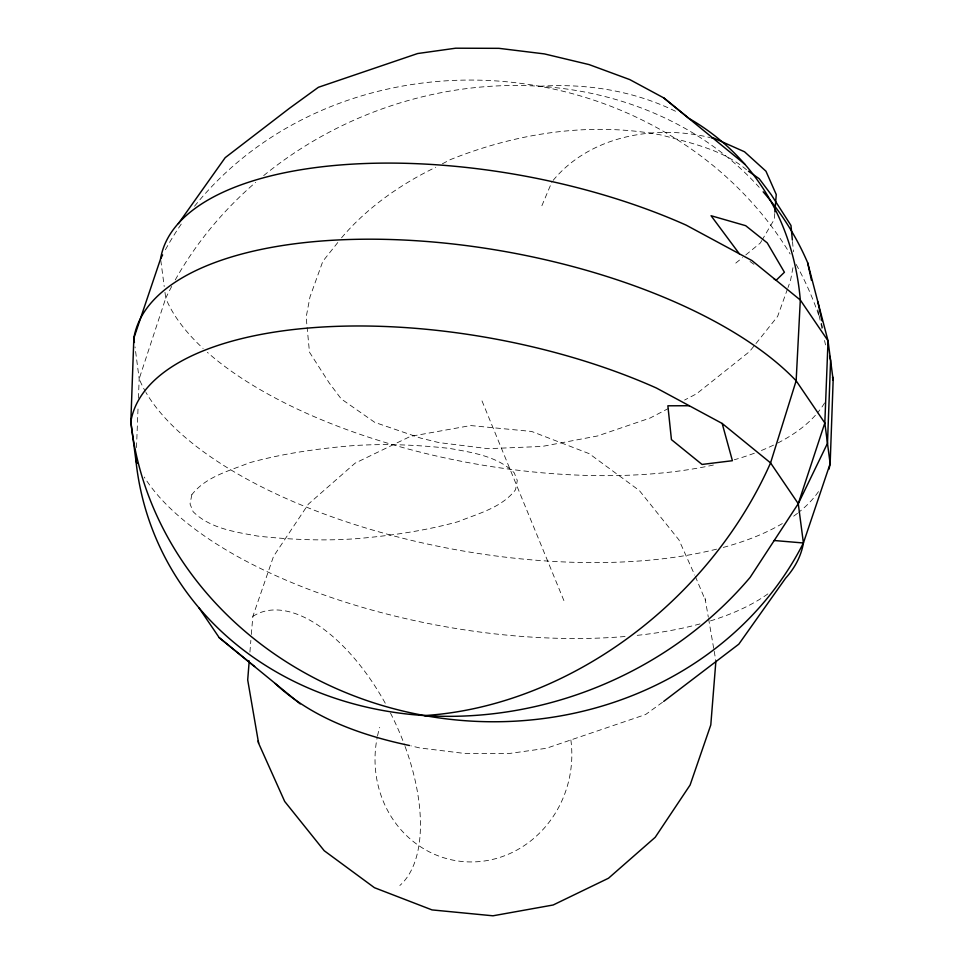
<?xml version="1.0" encoding="UTF-8"?>
<svg xmlns="http://www.w3.org/2000/svg" width="964" height="964" viewBox="0 0 964 964"><rect width="100%" height="100%" fill="white"/><g stroke="black" fill="none" stroke-linecap="round" stroke-linejoin="round"><path stroke-width="0.72" stroke-dasharray="4.82 3.62" d="M136.502 447.585L138.129 405.736M138.418 398.265L139.178 378.84L134.996 346.859M249.929 652.086L250.857 640.349M251.327 634.481L252.845 616.406L273.547 556.336L308.432 504.064L355.138 463.142L410.471 436.367L470.673 425.558L531.634 431.45L589.197 453.658L639.445 490.64L678.945 539.9L694.719 575.074M774.767 213.514L774.309 219.346L762.536 239.289M792.938 267.715L790.48 280.693L788.01 287.561M787.516 288.935L777.623 316.409L749.57 351.547L696.55 393.806L684.621 400.036M541.889 205.718L552.119 181.401M761.801 240.53L760.331 243.024L743.606 256.713M337.798 242.518L322.844 261.268L309.974 296.984L306.166 317.156L306.986 325.916M341.545 237.831C366.79 207.863 400.554 184.257 435.74 167.254M553.131 180.376C590.233 135.611 655.363 124.38 709.805 137.527M735.785 263.1L742.485 257.629M662.473 702.298L645.603 714.529L546.359 748.293L508.305 753.631L465.058 753.499L419.569 747.919L410.941 745.847M442.38 163.796L450.333 159.638C517.005 132.96 590.655 121.488 661.702 135.117C691.489 143.178 723.229 149.781 747.221 170.351M668.691 408.338L650.122 418.027L597.475 435.981L542.19 446.44L488.061 448.682L438.753 442.56L420.69 438.114L374.839 422.413L341.232 398.927L329.206 382.925L309.48 352.197L307.13 327.374M750.016 261.497L755.957 265.763M695.321 576.424L705.443 600.452M482 400.916L565.145 603.633M817.846 309.673L818.81 314.071M819.123 315.541L822.003 328.748M824.545 340.485L825.509 344.895M705.021 598.078L708.311 617.153M708.564 618.623L713.938 649.808M714.191 651.254L715.939 661.412M160.783 260.292L164.217 286.501M164.977 292.333L165.736 298.153L139.178 378.84A353.764 151.131 10.4 0 0 145.215 391.191M792.492 241.53L793.468 251.749M818.496 491.592A353.764 151.131 10.4 0 1 798.674 512.366M797.529 513.27A353.764 151.131 10.4 0 1 791.516 517.68M782.334 523.56A353.764 151.131 10.4 0 1 722.819 547.54M716.614 549.155A353.764 151.131 10.4 0 1 145.938 392.432M767.862 593.896A341.714 145.974 10.4 0 1 710.456 620.888M700.021 623.913A341.714 145.974 10.4 0 1 634.336 635.65M625.058 636.505A341.714 145.974 10.4 0 1 144.251 477.047M171.7 286.416A353.764 308.504 -22.3 0 0 165.736 298.153A341.714 145.974 10.4 0 0 203.139 348.498M175.255 279.922A353.764 308.504 -22.3 0 1 255.641 182.353M263.678 175.605A353.764 308.504 -22.3 0 1 759.234 187.365M824.582 402.94A341.714 145.974 10.4 0 1 817.46 412.917M815.387 415.303A341.714 145.974 10.4 0 1 777.382 443.211M773.55 445.115A341.714 145.974 10.4 0 1 759.716 451.164M754.354 453.225A341.714 145.974 10.4 0 1 734.291 459.768M713.408 465.022A341.714 145.974 10.4 0 1 207.368 352.33M165.41 249.736A353.764 319.855 9.6 0 1 182.786 221.889M194.535 206.248A353.764 319.855 9.6 0 1 790.131 253.966M796.168 264.425A353.764 319.855 9.6 0 1 819.521 317.602M821.364 323.326A353.764 319.855 9.6 0 1 823.087 329.086M539.491 86.266A353.764 276.138 -43.5 0 1 678.56 112.776M570.869 740.003A105.1 98.195 -80.1 0 1 469.962 861.937A105.1 98.195 -80.1 0 1 377.189 737.508M377.502 736.038A105.1 98.195 -80.1 0 1 379.708 727.374M252.845 616.406A154.011 77.156 64.3 0 1 386.407 705.311M390.456 712.999A154.011 77.156 64.3 0 1 404.567 745.064M405.073 746.461A154.011 77.156 64.3 0 1 399.843 885.494M191.824 494.713L190.041 503.967L193.125 511.691C209.875 528.441 235.288 531.983 257.629 536.068C290.706 539.695 324.012 541.129 357.234 538.623C391.191 535.647 425.124 530.79 458.033 521.705C478.385 513.426 501.34 507.968 515.523 489.784L517.294 480.53L514.222 472.806C497.472 456.068 472.047 452.514 449.706 448.429C416.629 444.802 383.335 443.368 350.113 445.874C316.144 448.85 282.211 453.707 249.302 462.792C228.962 471.071 205.995 476.529 191.824 494.713"/><path stroke-width="1.45" d="M136.153 456.55L135.972 461.033A341.714 145.974 10.4 0 0 137.008 463.467M715.878 661.196L710.793 724.952L690.104 785.021L655.219 837.294L608.513 878.216L553.167 904.991L492.978 915.8L432.017 909.908L374.442 887.699L324.205 850.718L284.693 801.458L258.617 743.28L247.7 679.945L249.218 660.882M774.875 212.056L776.249 194.547L765.958 171.206L744.509 151.77L714.131 138.262L711.251 137.768M162.615 254.93A353.764 319.855 9.6 0 0 160.59 258.834L133.851 338.135L130.839 421.714L135.972 461.033A353.764 308.504 -22.3 0 0 380.25 709.998A353.764 308.504 -22.3 0 0 750.149 577.352L798.264 503.678L824.823 422.991L828.028 340.798L807.639 262.702A353.764 308.504 -22.3 0 0 763.151 191.8M663.678 701.418L738.822 644.157L785.624 578.171A341.714 145.974 10.4 0 0 803.41 542.985L830.149 463.696L833.161 380.117A353.764 319.855 9.6 0 0 832.836 377.201M798.264 503.678L770.561 462.901L722.169 423.461L656.4 388.022A341.714 145.974 10.4 0 0 130.839 421.714A353.764 319.855 9.6 0 0 424.509 715.565A353.764 319.855 9.6 0 0 803.41 542.985L798.264 503.678L827.486 443.344L830.594 360.452L829.643 356.053M178.376 223.648L225.178 157.674L289.489 108.269L318.397 87.29L417.641 53.538L455.695 48.2L498.942 48.333L544.431 53.912L589.052 64.576L629.769 79.59L663.81 97.93L688.862 118.343A353.764 276.138 -43.5 0 1 800.313 300.021L828.028 340.798L833.161 380.117L832.522 377.177M689.284 405.736L667.871 405.796L671.438 439.632L702.045 464.443L732.411 460.708L722.169 423.461M774.213 540.515L803.41 542.985M409.495 745.509C360.958 735.279 311.974 717.879 275.138 683.476M748.426 171.194L759.222 178.738L771.26 194.74L790.974 225.468L792.36 240.072M773.755 278.596L776.128 280.307L784.419 272.258L767.224 242.88L745.678 225.684L711.058 215.719L739.34 253.797M744.786 164.181L663.81 97.93M198.933 607.802L219.214 637.65L254.641 666.522M219.214 637.65L300.19 703.901M817.834 301.744L821.979 320.831M807.639 262.702L811.471 280.319M258.195 740.906L258.617 743.28M134.418 342.497L133.851 338.135A353.764 151.131 10.4 0 1 416.303 240.735A353.764 151.131 10.4 0 1 796.144 380.78L824.823 422.991L830.149 463.696A353.764 151.131 10.4 0 1 828.968 469.179M424.509 715.565A353.764 276.138 -43.5 0 0 770.561 462.901L796.144 380.78L800.313 300.021L751.932 260.581L686.163 225.142A341.714 145.974 10.4 0 0 160.59 258.834"/></g></svg>
